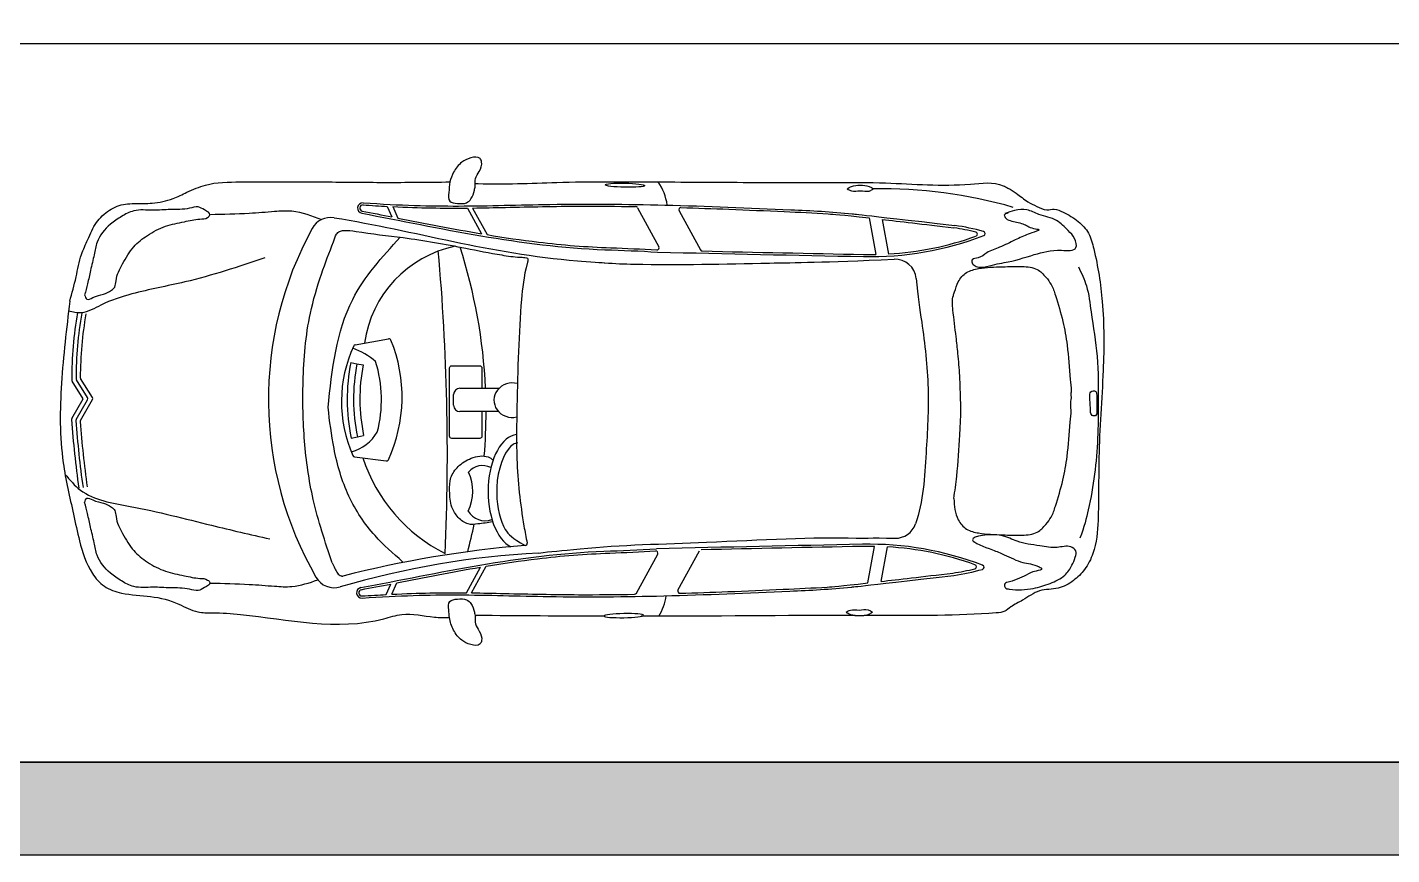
# Model space of a CAD drawing. Header units: millimetres. Extents: x 2646 to 50990, y 12226 to 40347.
# Drawn here: x 22013 to 27734, y 12226 to 15694 of the extents above; entities that cross this region are included whole.
import ezdxf

# ---------------------------------------------------------------- set-up
doc = ezdxf.new("R2010")
doc.units = ezdxf.units.MM
doc.layers.add('www.cad-blocks.net', color=7, linetype='Continuous')

# ---------------------------------------------------------------- blocks, each defined once
blk = doc.blocks.new('A$C3DA776D3')
for p, q in [((1.3708, 1.8398), (1.39, 1.7957)), ((1.3941, 1.8386), (1.4148, 1.7908)), ((1.7076, 1.8326), (1.7664, 1.7249)), ((1.7285, 1.8328), (1.7896, 1.7211)), ((2.4197, 1.8342), (2.5093, 1.6703)), ((2.5943, 1.8214), (2.684, 1.6573)), ((3.3909, 1.7911), (3.4188, 1.6381)), ((3.4459, 1.7849), (3.4724, 1.64)), ((1.2367, 1.2599), (1.3767, 1.2842)), ((1.2178, 1.1855), (1.2439, 1.1804)), ((1.2439, 1.1804), (1.27, 1.1752)), ((0.0962, 1.0335), (0.0497, 1.1077)), ((0.114, 1.0384), (0.0674, 1.1128)), ((0.1347, 1.0387), (0.0852, 1.1179)), ((0.0487, 0.9511), (0.0962, 1.0335)), ((1.6488, 1.0062), (1.6488, 1.051)), ((1.6754, 1.0776), (1.84, 1.0776)), ((0.0668, 0.9469), (0.1142, 1.0292)), ((0.0848, 0.9427), (0.1349, 1.0296)), ((1.8376, 0.9796), (1.6754, 0.9796)), ((1.2197, 0.8688), (1.2457, 0.8743)), ((1.2457, 0.8743), (1.2717, 0.8798)), ((1.2339, 0.7901), (1.3663, 0.7728)), ((3.3865, 0.2616), (3.4145, 0.4146)), ((3.4416, 0.2678), (3.468, 0.4127)), ((2.4153, 0.2185), (2.5049, 0.3824)), ((2.5899, 0.2313), (2.6797, 0.3954)), ((1.7032, 0.2201), (1.7621, 0.3277)), ((1.7242, 0.2199), (1.7853, 0.3316)), ((1.3665, 0.2129), (1.3856, 0.257)), ((1.3897, 0.2141), (1.4105, 0.2619))]:
    blk.add_line(p, q)
blk.add_lwpolyline([(1.7676, 0.9796), (1.7676, 0.876, -0.414214), (1.7587, 0.8671), (1.6411, 0.8671, -0.414214), (1.6323, 0.876), (1.6323, 1.1626, -0.414214), (1.6411, 1.1715), (1.7587, 1.1715, -0.414214), (1.7676, 1.1626), (1.7676, 1.0776)], format="xyb")
for centre, radius, start, end in [((2.3136, 1.8104), 0.2339, 8.5013, 34.351), ((3.4366, -0.1255), 2.0392, 74.093, 90.7649), ((1.2688, 1.8326), 0.0222, 88.3008, 259.2357), ((1.2688, 1.8326), 0.0133, 88.3008, 259.2357), ((2.4119, 1.83), 0.00887, 28.6584, 89.0684), ((2.6021, 1.8256), 0.00887, 88.3483, 208.6584), ((1.1337, 1.7044), 0.0887, 80.9279, 151.2771), ((2.3634, 1.0306), 1.4908, 151.2771, 209.976), ((3.3971, 2.9469), 1.3179, 268.7216, 291.1082), ((3.6182, 0.847), 0.9119, 76.0102, 81.876), ((3.6222, 0.8569), 0.9119, 74.1707, 81.876), ((3.8365, 1.7232), 0.00887, 289.7506, 76.0102), ((3.8685, 1.7257), 0.00887, 291.1082, 74.1707), ((1.7558, 1.1977), 0.4855, 101.8559, 171.8473), ((-0.4678, 0.9763), 2.2529, 2.5781, 17.9104), ((2.5015, 1.6661), 0.00887, 266.386, 28.6584), ((3.3971, 2.9469), 1.309, 273.2953, 289.7506), ((-7.7929, 0.8063), 9.4158, 357.43424, 5.15957), ((7.8433, 227.0424), 225.4575, 268.64295, 268.862544), ((2.6918, 1.6615), 0.00887, 208.6584, 268.6906), ((7.8433, 227.0424), 225.4486, 268.690624, 268.862544), ((3.3971, 2.9469), 1.309, 268.7216, 270.9495), ((3.5001, 1.5294), 0.0887, 5.3633, 92.4336), ((1.6427, 1.1201), 1.5944, 170.1211, 180.2797), ((1.6427, 1.1201), 1.5767, 170.065, 180.0958), ((1.6427, 1.1201), 1.5589, 170.065, 179.9087), ((1.2382, 1.2512), 0.00887, 99.8548, 155.1563), ((0.8039, 1.0409), 0.6292, 335.2947, 22.2212), ((1.3782, 1.2755), 0.00887, 22.2212, 99.8548), ((1.7341, 1.0216), 0.5553, 155.1563, 204.0455), ((1.1185, 0.9515), 0.313, 49.4039, 69.9397), ((1.9963, 1.0318), 0.7935, 168.826, 191.8488), ((1.9963, 1.0318), 0.7669, 168.826, 191.8488), ((1.9963, 1.0318), 0.7403, 168.826, 191.8488), ((0.8099, 1.0292), 0.5366, 345.3645, 17.3344), ((0.0572, 1.1124), 0.00887, 180.2797, 212.0347), ((0.075, 1.1175), 0.00887, 180.0958, 212.0347), ((0.0927, 1.1226), 0.00887, 179.9087, 212.0347), ((0.1065, 1.0337), 0.00887, 330.0729, 32.0347), ((0.1272, 1.034), 0.00887, 330.0729, 32.0347), ((1.6754, 1.051), 0.0266, 90, 180), ((1.6754, 1.0062), 0.0266, 180, 270), ((-0.4678, 0.9763), 2.2529, 355.341, 0.0844), ((0.0564, 0.9467), 0.00887, 150.0729, 183.6767), ((3.6022, 1.1745), 3.562, 183.6767, 188.3238), ((0.0745, 0.9425), 0.00887, 150.0729, 183.7634), ((3.6022, 1.1745), 3.5442, 183.7634, 188.3238), ((0.0925, 0.9383), 0.00887, 150.0729, 183.8507), ((3.6022, 1.1745), 3.5265, 183.8507, 188.3238), ((1.1715, 0.9872), 0.1833, 285.462, 329.3051), ((1.235, 0.7989), 0.00887, 204.0455, 262.577), ((1.9221, 0.9991), 0.6875, 198.0974, 243.3215), ((1.3675, 0.7816), 0.00887, 262.577, 335.2947), ((1.7703, 0.6782), 0.0753, 62.2145, 141.1029), ((1.5443, 0.6456), 0.1854, 333.4848, 25.5347), ((1.782, 0.6059), 0.0837, 210.9723, 288.8446), ((-0.4678, 0.9763), 2.2529, 344.97, 347.9791), ((3.5019, 0.5376), 0.0887, 268.702, 340.8366), ((2.3306, -4.2069), 4.6409, 94.7136, 104.294), ((1.9485, 0.4271), 0.00887, 274.7136, 10.9875), ((7.8389, -224.9897), 225.4575, 91.137456, 91.35705), ((7.8389, -224.9897), 225.4486, 91.137456, 91.309376), ((3.3928, -0.8942), 1.3179, 68.8918, 91.2784), ((3.3928, -0.8942), 1.309, 89.0505, 91.2784), ((3.3928, -0.8942), 1.309, 70.2494, 86.7047), ((2.1977, -3.2479), 3.6398, 93.0239, 106.3405), ((2.4971, 0.3866), 0.00887, 331.3416, 93.614), ((1.1826, 0.2989), 0.00887, 252.2743, 284.294), ((3.6138, 1.2057), 0.9119, 278.124, 283.9898), ((3.6179, 1.1957), 0.9119, 278.124, 285.8293), ((3.8321, 0.3295), 0.00887, 283.9898, 70.2494), ((3.8642, 0.327), 0.00887, 285.8293, 68.8918), ((1.1488, 0.33), 0.0887, 209.976, 286.3405), ((1.2645, 0.2201), 0.0222, 100.7643, 271.6992), ((1.2645, 0.2201), 0.0133, 100.7643, 271.6992), ((2.5977, 0.227), 0.00887, 151.3416, 271.6517), ((2.4075, 0.2227), 0.00887, 270.9316, 331.3416), ((2.3093, 0.2423), 0.2339, 328.9862, 351.4987)]:
    blk.add_arc(centre, radius, start, end)
blk.add_ellipse((2.3672, 1.9283), major_axis=(-0.083, 0.0016), ratio=0.102782)
for centre, major_axis, ratio, start_param, end_param in [((1.8957, 1.0273), (0.0775, 0), 0.932272, 1.29458, 4.948947), ((1.9205, 0.6448), (0, 0.2392), 0.529672, 0.058485, 2.894188)]:
    blk.add_ellipse(centre, major_axis=major_axis, ratio=ratio, start_param=start_param, end_param=end_param)
at = {"extrusion": (0, 0, -1)}
blk.add_ellipse((2.3628, 0.1244), major_axis=(-0.083, -0.0016), ratio=0.102782, dxfattribs=at)
for points, knots in [([(1.633, 1.9421), (1.6372, 1.9559), (1.6485, 1.9865), (1.6785, 2.0254), (1.7174, 2.0443), (1.758, 2.0499), (1.7712, 2.0175), (1.7589, 1.9877), (1.737, 1.958), (1.7418, 1.929), (1.7342, 1.9007), (1.7274, 1.874), (1.7007, 1.849), (1.6682, 1.8516), (1.625, 1.8563), (1.6294, 1.9016), (1.6314, 1.9281), (1.633, 1.9421)], [0.0885943, 0.0885943, 0.0885943, 0.0885943, 0.1373899, 0.1989553, 0.2458559, 0.2904509, 0.3067594, 0.3537167, 0.3919221, 0.4272917, 0.447055, 0.4910496, 0.5184931, 0.5619515, 0.6001709, 0.6402891, 0.6890715, 0.6890715, 0.6890715, 0.6890715]), ([(0.0396, 1.4417), (0.0491, 1.4755), (0.0673, 1.5404), (0.0818, 1.6302), (0.1179, 1.7036), (0.1448, 1.7742), (0.1943, 1.8176), (0.2482, 1.8478), (0.3113, 1.8529), (0.3899, 1.8505), (0.4662, 1.8663), (0.5364, 1.9021), (0.6273, 1.9413), (0.825, 1.9427), (1.0734, 1.9431), (1.3668, 1.9392), (1.5418, 1.9411), (1.633, 1.9421)], [0, 0, 0, 0, 0.118823, 0.228347, 0.304709, 0.395218, 0.479661, 0.520666, 0.602694, 0.688012, 0.788383, 0.860898, 0.954729, 1.11959, 1.518327, 1.801929, 2.110556, 2.110556, 2.110556, 2.110556]), ([(1.7401, 1.9359), (1.7441, 1.9358), (1.8578, 1.931), (2.1105, 1.9445), (2.4984, 1.9427), (2.8874, 1.9396), (3.2079, 1.9402), (3.5092, 1.9401), (3.7388, 1.9191), (3.9196, 1.945), (3.9792, 1.9134), (4.0141, 1.8916), (4.0511, 1.8608), (4.0944, 1.8389), (4.1316, 1.8213), (4.1705, 1.8314), (4.2164, 1.8107), (4.2677, 1.7817), (4.3166, 1.7281), (4.3472, 1.6107), (4.3777, 1.4199), (4.3756, 1.126), (4.3499, 0.8209), (4.3562, 0.5655), (4.3432, 0.4036), (4.2994, 0.3183), (4.2485, 0.2679), (4.1835, 0.2317), (4.102, 0.2378), (4.0429, 0.19), (3.9911, 0.1682), (3.96, 0.1386), (3.7692, 0.1231), (3.5761, 0.125), (3.3929, 0.1252), (3.3707, 0.1253)], [0.114046, 0.114046, 0.114046, 0.114046, 0.127519, 0.499235, 0.968453, 1.440308, 1.814622, 2.054514, 2.455224, 2.610949, 2.635875, 2.681833, 2.750323, 2.797084, 2.847368, 2.883024, 2.926275, 3.011124, 3.084414, 3.16311, 3.41524, 3.739789, 4.152943, 4.449449, 4.607544, 4.693588, 4.767288, 4.84799, 4.936972, 5.028501, 5.093159, 5.12765, 5.168553, 5.718196, 5.794044, 5.794044, 5.794044, 5.794044]), ([(3.2988, 1.9135), (3.3049, 1.917), (3.3217, 1.9267), (3.3541, 1.9291), (3.3849, 1.9277), (3.4021, 1.9183), (3.4079, 1.9144), (3.4094, 1.9135)], [0, 0, 0, 0, 0.00281353, 0.00784005, 0.01287951, 0.01501274, 0.01570301, 0.01570301, 0.01570301, 0.01570301]), ([(3.2988, 1.9135), (3.3049, 1.91), (3.3217, 1.9002), (3.3541, 1.9083), (3.3849, 1.8992), (3.4021, 1.9086), (3.4079, 1.9125), (3.4094, 1.9135)], [0, 0, 0, 0, 0.00281353, 0.00784005, 0.01287951, 0.01501274, 0.01570301, 0.01570301, 0.01570301, 0.01570301]), ([(1.2695, 1.8548), (1.4293, 1.844), (1.6772, 1.8374), (2.0858, 1.8517), (2.5501, 1.8477), (2.9741, 1.8297), (3.2389, 1.8174), (3.3308, 1.8077), (3.7511, 1.7597)], [0.04998, 0.04998, 0.04998, 0.04998, 0.456658, 0.88886, 1.432548, 2.02833, 2.31987, 2.336539, 2.336539, 2.336539, 2.336539]), ([(1.3941, 1.8386), (1.4513, 1.8358), (1.5039, 1.8341), (1.6065, 1.8322), (1.6573, 1.8322), (1.7076, 1.8326)], [0.1630874, 0.1630874, 0.1630874, 0.1630874, 0.3282058, 0.3282058, 0.4985864, 0.4985864, 0.4985864, 0.4985864]), ([(1.7285, 1.8328), (1.7747, 1.8334), (1.8206, 1.8343), (1.9706, 1.8377), (2.0741, 1.8401), (2.2558, 1.8407), (2.3339, 1.8401), (2.412, 1.8388)], [0.5222333, 0.5222333, 0.5222333, 0.5222333, 0.6789211, 0.6789211, 1.0296365, 1.0296365, 1.2940564, 1.2940564, 1.2940564, 1.2940564]), ([(2.6023, 1.8345), (2.6692, 1.8326), (2.7361, 1.8303), (2.8806, 1.8247), (2.9582, 1.8213), (3.0971, 1.8151), (3.1585, 1.8125), (3.2439, 1.8067), (3.2678, 1.805), (3.3909, 1.7911)], [1.5086743, 1.5086743, 1.5086743, 1.5086743, 1.734954, 1.734954, 1.9977611, 1.9977611, 2.2072366, 2.2072366, 2.2879509, 2.2879509, 2.2879509, 2.2879509]), ([(1.1477, 1.792), (1.4905, 1.7373), (1.7995, 1.6413), (2.2125, 1.6082), (2.2832, 1.6032), (2.2832, 1.6032)], [0.0003636, 0.0003636, 0.0003636, 0.0003636, 0.134701, 0.134701, 0.1508358, 0.1508358, 0.1508358, 0.1508358]), ([(1.2647, 1.8108), (1.5866, 1.75), (1.9321, 1.6711), (2.357, 1.6555), (2.4305, 1.6528), (2.5038, 1.6481)], [0.0116221, 0.0116221, 0.0116221, 0.0116221, 0.1543947, 0.1543947, 0.1841997, 0.1841997, 0.1841997, 0.1841997]), ([(1.1452, 1.6917), (1.1484, 1.7027), (1.1532, 1.7193), (1.17, 1.7359), (1.1994, 1.7411), (1.2882, 1.7262), (1.4597, 1.7082), (1.664, 1.6726), (1.8239, 1.6391), (1.9094, 1.627), (1.9434, 1.6262), (1.9633, 1.6236), (1.9429, 1.5472), (1.9237, 1.3694), (1.9156, 1.0748), (1.9104, 0.7612), (1.9305, 0.5688), (1.9526, 0.4525), (1.9572, 0.4288)], [0, 0, 0, 0, 0.038062, 0.057765, 0.075887, 0.136118, 0.360736, 0.660851, 0.833831, 0.919425, 0.944413, 0.95681, 0.976133, 1.15453, 1.659168, 1.908025, 2.226872, 2.308645, 2.308645, 2.308645, 2.308645]), ([(1.7896, 1.7211), (1.861, 1.7092), (1.9329, 1.6986), (2.1055, 1.6776), (2.2062, 1.67), (2.3721, 1.6638), (2.4366, 1.6613), (2.5009, 1.6572)], [0.08651219, 0.08651219, 0.08651219, 0.08651219, 0.11635961, 0.11635961, 0.15763882, 0.15763882, 0.18372658, 0.18372658, 0.18372658, 0.18372658]), ([(1.1227, 0.9968), (1.1398, 1.1559), (1.169, 1.4274), (1.3493, 1.6278), (1.4252, 1.7102)], [0, 0, 0, 0, 0.5236809, 0.8940297, 0.8940297, 0.8940297, 0.8940297]), ([(2.2832, 1.6032), (2.3228, 1.5999), (2.5521, 1.5922), (2.8969, 1.602), (3.1915, 1.6051), (3.4964, 1.618)], [0.0364782, 0.0364782, 0.0364782, 0.0364782, 0.0534387, 0.1292772, 0.1736343, 0.1736343, 0.1736343, 0.1736343]), ([(3.7498, 1.4809), (3.754, 1.4954), (3.763, 1.5267), (3.7976, 1.5671), (3.8663, 1.5841), (3.945, 1.586), (4.0264, 1.5897), (4.095, 1.5835), (4.1312, 1.5458), (4.1582, 1.5098), (4.1799, 1.4459), (4.2042, 1.362), (4.2262, 1.2442), (4.2302, 1.1452), (4.2391, 1.0799), (4.2382, 1.0609), (4.238, 1.0593)], [0, 0, 0, 0, 0.051006, 0.109652, 0.169413, 0.283146, 0.376203, 0.448906, 0.503455, 0.546185, 0.600943, 0.729234, 0.842906, 1.005303, 1.062348, 1.067834, 1.067834, 1.067834, 1.067834]), ([(4.2687, 1.5864), (4.2814, 1.5601), (4.3101, 1.5003), (4.3237, 1.3708), (4.3542, 1.2092), (4.3516, 1.0314), (4.3515, 0.8166), (4.328, 0.6299), (4.2931, 0.4969), (4.2753, 0.4484)], [0.0003357, 0.0003357, 0.0003357, 0.0003357, 0.0120881, 0.0270745, 0.0525606, 0.0788485, 0.0988506, 0.1397625, 0.1546131, 0.1546131, 0.1546131, 0.1546131]), ([(3.5884, 1.5377), (3.5955, 1.4623), (3.6187, 1.3167), (3.6464, 1.0795), (3.6296, 0.7971), (3.6184, 0.6028), (3.5856, 0.5085)], [0.0073838, 0.0073838, 0.0073838, 0.0073838, 0.0294007, 0.067193, 0.1037964, 0.1444788, 0.1444788, 0.1444788, 0.1444788]), ([(0.0396, 1.4417), (0.0259, 1.3277), (-0.001, 1.1032), (-0.0041, 0.801), (0.0486, 0.5837), (0.0809, 0.4273), (0.1148, 0.3191), (0.1818, 0.2415), (0.2711, 0.2106), (0.3792, 0.2096), (0.4873, 0.1821), (0.5671, 0.1351), (0.6573, 0.1377), (0.9147, 0.1185), (1.1883, 0.0534), (1.4506, 0.141), (1.5438, 0.1176), (1.6105, 0.116), (1.6314, 0.1164)], [0, 0, 0, 0, 0.388807, 0.765455, 1.01322, 1.141907, 1.30735, 1.390473, 1.477778, 1.61655, 1.755196, 1.851534, 1.920565, 2.05458, 2.731843, 2.819344, 2.97386, 3.044752, 3.044752, 3.044752, 3.044752]), ([(3.7464, 0.6151), (3.7487, 0.5841), (3.7523, 0.5353), (3.7976, 0.4824), (3.8663, 0.4655), (3.945, 0.4636), (4.0264, 0.4598), (4.095, 0.4661), (4.1312, 0.5037), (4.1582, 0.5397), (4.1799, 0.6036), (4.2042, 0.6876), (4.2262, 0.8054), (4.2302, 0.9043), (4.2405, 0.9803), (4.2357, 1.0124), (4.2397, 1.0382), (4.238, 1.0593)], [0, 0, 0, 0, 0.102568, 0.161214, 0.220975, 0.334708, 0.427765, 0.500468, 0.555017, 0.597747, 0.652505, 0.780796, 0.894469, 1.056865, 1.11391, 1.156093, 1.160184, 1.160184, 1.160184, 1.160184]), ([(1.917, 0.8484), (1.9065, 0.8472), (1.8919, 0.8396), (1.8496, 0.7856), (1.8276, 0.7099), (1.8313, 0.5772), (1.8453, 0.5209), (1.8787, 0.4642), (1.8936, 0.4502), (1.9492, 0.4183)], [0.058485, 0.058485, 0.058485, 0.058485, 0.595418, 0.595418, 1.615982, 1.615982, 2.403313, 2.403313, 2.894188, 2.894188, 2.894188, 2.894188]), ([(1.8119, 0.5169), (1.7917, 0.514), (1.7583, 0.5092), (1.7058, 0.5035), (1.6658, 0.5348), (1.6354, 0.5836), (1.6317, 0.6432), (1.632, 0.7046), (1.6686, 0.7545), (1.7219, 0.7885), (1.7812, 0.7994), (1.8082, 0.7822), (1.815, 0.7773)], [0, 0, 0, 0, 0.0697224, 0.1152553, 0.1718464, 0.228887, 0.3065165, 0.3695628, 0.4317857, 0.5044965, 0.584817, 0.6125638, 0.6125638, 0.6125638, 0.6125638]), ([(0.0196, 0.7177), (0.0398, 0.6931), (0.1079, 0.6118), (0.3423, 0.5784), (0.6005, 0.5098), (0.7967, 0.4646), (0.8786, 0.4458)], [0.006523, 0.006523, 0.006523, 0.006523, 0.111758, 0.359136, 0.754402, 1.03756, 1.03756, 1.03756, 1.03756]), ([(1.2603, 0.2419), (1.5822, 0.3027), (1.9277, 0.3816), (2.3526, 0.3972), (2.4261, 0.3999), (2.4995, 0.4046)], [0.0116221, 0.0116221, 0.0116221, 0.0116221, 0.1543947, 0.1543947, 0.1841997, 0.1841997, 0.1841997, 0.1841997]), ([(2.0057, 0.3869), (2.0557, 0.3932), (2.0992, 0.3965), (2.3523, 0.4219), (2.5289, 0.4244), (2.9365, 0.4421), (3.1622, 0.4555), (3.3596, 0.4486), (3.3948, 0.4513), (3.4999, 0.4489)], [0.1070055, 0.1070055, 0.1070055, 0.1070055, 0.1399042, 0.1399042, 0.2098563, 0.2098563, 0.2979905, 0.2979905, 0.3093168, 0.3093168, 0.3093168, 0.3093168]), ([(1.1396, 0.3464), (1.1438, 0.3385), (1.1517, 0.3239), (1.1594, 0.3017), (1.1724, 0.2931), (1.179, 0.2907), (1.1799, 0.2904)], [0, 0, 0, 0, 0.03043159, 0.05630154, 0.07707664, 0.0801121, 0.0801121, 0.0801121, 0.0801121]), ([(1.7853, 0.3316), (1.8566, 0.3435), (1.9286, 0.3541), (2.1011, 0.3751), (2.2018, 0.3827), (2.3678, 0.3889), (2.4322, 0.3914), (2.4966, 0.3955)], [0.08651219, 0.08651219, 0.08651219, 0.08651219, 0.11635961, 0.11635961, 0.15763882, 0.15763882, 0.18372658, 0.18372658, 0.18372658, 0.18372658]), ([(1.2651, 0.1979), (1.425, 0.2087), (1.6729, 0.2152), (2.0815, 0.2009), (2.5458, 0.205), (2.9697, 0.2229), (3.2345, 0.2353), (3.3264, 0.245), (3.7467, 0.293)], [0.04998, 0.04998, 0.04998, 0.04998, 0.456658, 0.88886, 1.432548, 2.02833, 2.31987, 2.336539, 2.336539, 2.336539, 2.336539]), ([(2.598, 0.2182), (2.6649, 0.2201), (2.7318, 0.2224), (2.8763, 0.228), (2.9538, 0.2314), (3.0928, 0.2376), (3.1541, 0.2402), (3.2395, 0.246), (3.2635, 0.2477), (3.3865, 0.2616)], [1.5086743, 1.5086743, 1.5086743, 1.5086743, 1.734954, 1.734954, 1.9977611, 1.9977611, 2.2072366, 2.2072366, 2.2879509, 2.2879509, 2.2879509, 2.2879509]), ([(1.3897, 0.2141), (1.447, 0.2169), (1.4995, 0.2186), (1.6021, 0.2205), (1.6529, 0.2205), (1.7032, 0.2201)], [0.1630874, 0.1630874, 0.1630874, 0.1630874, 0.3282058, 0.3282058, 0.4985864, 0.4985864, 0.4985864, 0.4985864]), ([(1.6314, 0.1164), (1.6344, 0.0983), (1.6457, 0.0631), (1.6785, 0.0206), (1.7174, 0.0016), (1.758, -0.0039), (1.7712, 0.0285), (1.7589, 0.0583), (1.737, 0.0879), (1.7418, 0.117), (1.7342, 0.1453), (1.7274, 0.1719), (1.7007, 0.197), (1.6682, 0.1944), (1.625, 0.1897), (1.6289, 0.1495), (1.6307, 0.1265), (1.6314, 0.1164)], [0.0739443, 0.0739443, 0.0739443, 0.0739443, 0.1373899, 0.1989553, 0.2458559, 0.2904509, 0.3067594, 0.3537167, 0.3919221, 0.4272917, 0.447055, 0.4910496, 0.5184931, 0.5619515, 0.6001709, 0.6402891, 0.6746905, 0.6746905, 0.6746905, 0.6746905]), ([(1.7242, 0.2199), (1.7704, 0.2193), (1.8163, 0.2184), (1.9663, 0.215), (2.0698, 0.2126), (2.2514, 0.212), (2.3295, 0.2126), (2.4077, 0.2138)], [0.5222333, 0.5222333, 0.5222333, 0.5222333, 0.6789211, 0.6789211, 1.0296365, 1.0296365, 1.2940564, 1.2940564, 1.2940564, 1.2940564]), ([(3.2944, 0.1392), (3.3005, 0.1427), (3.3174, 0.1525), (3.3498, 0.1444), (3.3806, 0.1535), (3.3978, 0.1441), (3.4036, 0.1402), (3.405, 0.1392)], [0, 0, 0, 0, 0.00281353, 0.00784005, 0.01287951, 0.01501274, 0.01570301, 0.01570301, 0.01570301, 0.01570301]), ([(3.2944, 0.1392), (3.3005, 0.1357), (3.3174, 0.126), (3.3498, 0.1236), (3.3806, 0.125), (3.3978, 0.1344), (3.4036, 0.1383), (3.405, 0.1392)], [0, 0, 0, 0, 0.00281353, 0.00784005, 0.01287951, 0.01501274, 0.01570301, 0.01570301, 0.01570301, 0.01570301])]:
    blk.add_open_spline(points, degree=3, knots=knots)
for points in [[(0.1019, 1.4686), (0.1142, 1.5152), (0.1266, 1.5714), (0.1417, 1.6371), (0.154, 1.6892), (0.2102, 1.7645), (0.2569, 1.7974), (0.3076, 1.8207), (0.3885, 1.8234), (0.4612, 1.8262), (0.5421, 1.8316), (0.5778, 1.8371), (0.6052, 1.8248), (0.6271, 1.8042), (0.6175, 1.7933), (0.5846, 1.7864), (0.5202, 1.7755), (0.4406, 1.7563), (0.3652, 1.7179), (0.3076, 1.67), (0.261, 1.5988), (0.2335, 1.5275), (0.2281, 1.5015), (0.2143, 1.4878), (0.1814, 1.4714), (0.1358, 1.4575), (0.1112, 1.4503), (0.1019, 1.4686)], [(0.6291, 1.8062), (0.7923, 1.8114), (0.8986, 1.8191), (0.9711, 1.8204), (1.0947, 1.7841)], [(3.9734, 1.8117), (3.9582, 1.803), (3.9648, 1.79), (3.9897, 1.7781), (4.0417, 1.764), (4.0883, 1.7456), (4.1046, 1.7413), (4.0938, 1.7359), (4.058, 1.7229), (4.0038, 1.699), (3.9387, 1.6687), (3.8845, 1.6449), (3.8488, 1.6243), (3.8238, 1.6157), (3.8217, 1.607), (3.8314, 1.5929), (3.9181, 1.5962), (3.9582, 1.6038), (4.084, 1.6373), (4.1978, 1.6557), (4.2585, 1.6666), (4.2531, 1.7045), (4.226, 1.738), (4.1772, 1.7803), (4.1035, 1.8062), (4.0526, 1.8246), (4.0016, 1.8225), (3.9604, 1.8095)], [(1.1396, 0.3464), (1.0607, 0.6111), (1.0241, 0.855), (1.018, 1.1049), (1.0485, 1.3914), (1.0951, 1.5561), (1.1452, 1.6917)], [(0.857, 1.6234), (0.5227, 1.5229), (0.2999, 1.4726), (0.1705, 1.4259), (0.0878, 1.3936), (0.0346, 1.4)], [(3.7719, 1.1301), (3.7636, 1.223), (3.7562, 1.293), (3.7427, 1.4057), (3.7445, 1.4663), (3.7498, 1.4809)], [(3.7464, 0.6151), (3.759, 0.7085), (3.7714, 0.8816), (3.7754, 0.9569), (3.7735, 1.0742), (3.7719, 1.1301)], [(4.3456, 1.0487), (4.3414, 1.0643), (4.3309, 1.0665), (4.3212, 1.063), (4.3171, 1.0528), (4.3181, 1.0188), (4.319, 0.9901), (4.3215, 0.9711), (4.327, 0.9638), (4.34, 0.9623), (4.3455, 0.9706), (4.3467, 0.9861), (4.3456, 1.0487)], [(0.1019, 0.5984), (0.1142, 0.5518), (0.1266, 0.4956), (0.1417, 0.4299), (0.154, 0.3778), (0.2102, 0.3025), (0.2569, 0.2696), (0.3076, 0.2463), (0.3885, 0.2436), (0.4612, 0.2408), (0.5421, 0.2353), (0.5778, 0.2299), (0.6052, 0.2422), (0.6271, 0.2627), (0.6175, 0.2737), (0.5846, 0.2806), (0.5202, 0.2915), (0.4406, 0.3107), (0.3652, 0.349), (0.3076, 0.397), (0.261, 0.4682), (0.2335, 0.5395), (0.2281, 0.5655), (0.2143, 0.5792), (0.1814, 0.5956), (0.1358, 0.6095), (0.1112, 0.6167), (0.1019, 0.5984)], [(3.964, 0.2612), (3.9587, 0.2536), (3.9617, 0.2423), (3.9784, 0.2354), (4.0306, 0.2332), (4.0798, 0.2385), (4.1503, 0.2596), (4.2116, 0.2944), (4.2419, 0.3353), (4.2555, 0.3693), (4.2578, 0.3958), (4.2366, 0.4124), (4.1805, 0.4102), (4.1071, 0.417), (4.0117, 0.4359), (3.9451, 0.4601), (3.8254, 0.4419), (3.908, 0.4003), (3.9579, 0.3799), (4.0352, 0.3474), (4.1048, 0.3285), (4.1162, 0.3202), (4.0912, 0.3111), (4.0503, 0.2944), (3.9693, 0.2634), (3.9625, 0.2619)], [(0.6291, 0.2608), (0.7923, 0.2556), (0.8986, 0.2479), (0.9711, 0.2466), (1.0797, 0.2744)]]:
    blk.add_spline(points, degree=3)
for points in [[(1.2689, 1.8459), (1.3047, 1.8435), (1.3385, 1.8415), (1.3708, 1.8398)], [(1.2663, 1.8195), (1.3072, 1.8118), (1.3484, 1.8038), (1.39, 1.7957)], [(1.4148, 1.7908), (1.5298, 1.7683), (1.6473, 1.7451), (1.7664, 1.7249)], [(3.4459, 1.7849), (3.5176, 1.7767), (3.6145, 1.7654), (3.747, 1.7497)], [(1.4105, 0.2619), (1.5255, 0.2844), (1.6429, 0.3076), (1.7621, 0.3277)], [(3.4416, 0.2678), (3.5133, 0.276), (3.6101, 0.2873), (3.7427, 0.303)], [(1.262, 0.2332), (1.3028, 0.2409), (1.3441, 0.2489), (1.3856, 0.257)], [(1.2645, 0.2068), (1.3003, 0.2092), (1.3342, 0.2112), (1.3665, 0.2129)], [(1.7393, 0.1245), (1.7407, 0.1247), (1.7421, 0.1248), (1.7436, 0.125)], [(2.2804, 0.1218), (2.1011, 0.1222), (1.9224, 0.1236), (1.7436, 0.125)], [(3.333, 0.1253), (3.0361, 0.1252), (2.7351, 0.1219), (2.4353, 0.1216)]]:
    blk.add_open_spline(points, degree=3)
at = {"end_tangent": (0.131085, 0.991371)}
blk.add_spline([(1.4353, 0.3505), (1.3196, 0.4598), (1.2102, 0.6252), (1.1477, 0.8251), (1.1227, 0.9968)], degree=3, dxfattribs=at)
blk = doc.blocks.new('FORMAT')
at = {"layer": 'www.cad-blocks.net', "true_color": 0x546d8e}
h = blk.add_hatch(color=155, dxfattribs=at)
h.set_gradient(color1=(68, 68, 68), color2=(84, 109, 142), tint=1)
h.paths.add_polyline_path([(4883.2, 12613.8), (4883.2, 12226.1), (50990.4, 12226.1), (50990.4, 12613.8)])
at = {"layer": 'www.cad-blocks.net', "color": 155, "true_color": 0x546d8e}
for p, q in [((5773, 15625.5), (50990.4, 15625.5)), ((4883.2, 12613.8), (50990.4, 12613.8)), ((4883.2, 12613.8), (50990.4, 12613.8)), ((4883.2, 12613.8), (50990.4, 12613.8)), ((4883.2, 12226.1), (50990.4, 12226.1))]:
    blk.add_line(p, q, dxfattribs=at)
blk.add_lwpolyline([(50990.4, 12613.8), (5773, 12613.8), (5773, 39718.7), (50990.4, 39718.7)], close=True, dxfattribs=at)

msp = doc.modelspace()

# ---------------------------------------------------------------- block references
at = {"xscale": 1000, "yscale": 1000, "zscale": 1000}
msp.add_blockref('A$C3DA776D3', (22151.4, 13103.6), dxfattribs=at)
at = {"layer": 'www.cad-blocks.net'}
msp.add_blockref('FORMAT', (0, 0), dxfattribs=at)

doc.saveas('drawing.dxf')
